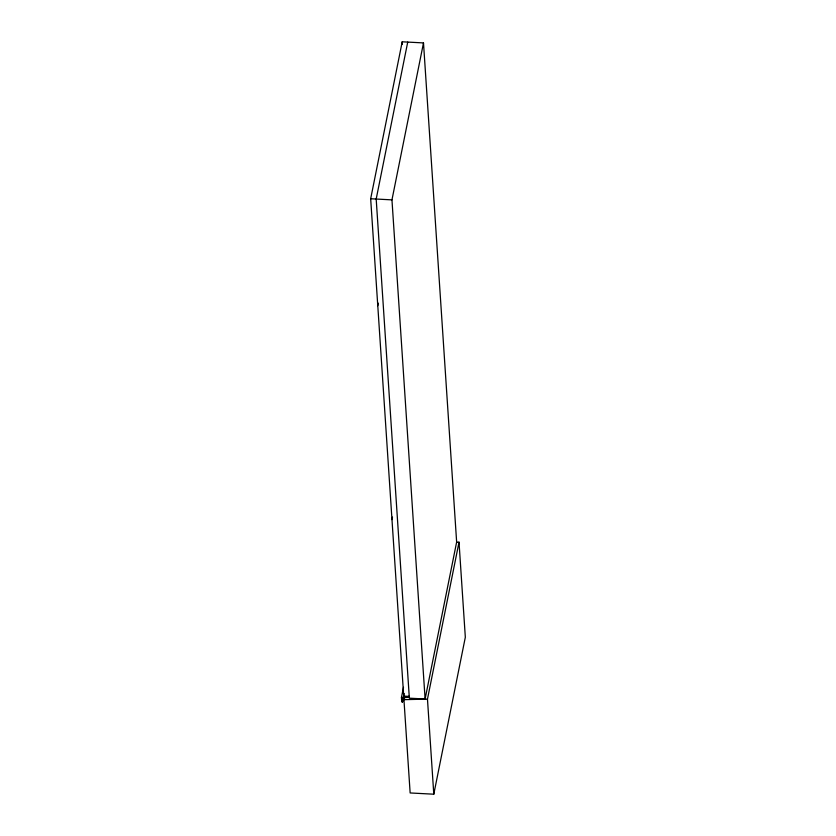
<?xml version="1.0" encoding="UTF-8"?>
<svg xmlns="http://www.w3.org/2000/svg" width="836" height="836" viewBox="0 0 836 836"><rect width="100%" height="100%" fill="white"/><g stroke="black" fill="none" stroke-linecap="round" stroke-linejoin="round"><path stroke-width="1.25" d="M403.307 698.144L402.534 701.968L401.74 701.927L401.447 697.506L409.222 696.398L403.704 696.106L370.672 198.749L402.21 41.8L423.497 42.918L456.644 542.062L425.106 699L409.347 698.175L376.19 199.031L407.728 42.093M425.106 699L391.959 199.867L423.497 42.918M377.778 305.704L378.29 303.154M391.979 519.616L392.502 517.066M401.447 697.506L403.495 687.297M403.704 696.106L404.216 693.556M456.54 542.24L459.016 542.177L465.328 637.251L433.79 794.2L410.142 792.956L403.945 699.669L404.457 697.109M433.79 794.2L427.468 699.126L459.016 542.177M409.264 697.025L402.273 698.018L402.534 701.968M403.945 699.669L427.468 699.126M370.672 198.749L391.959 199.867M402.21 41.8L402.388 44.381"/></g></svg>
